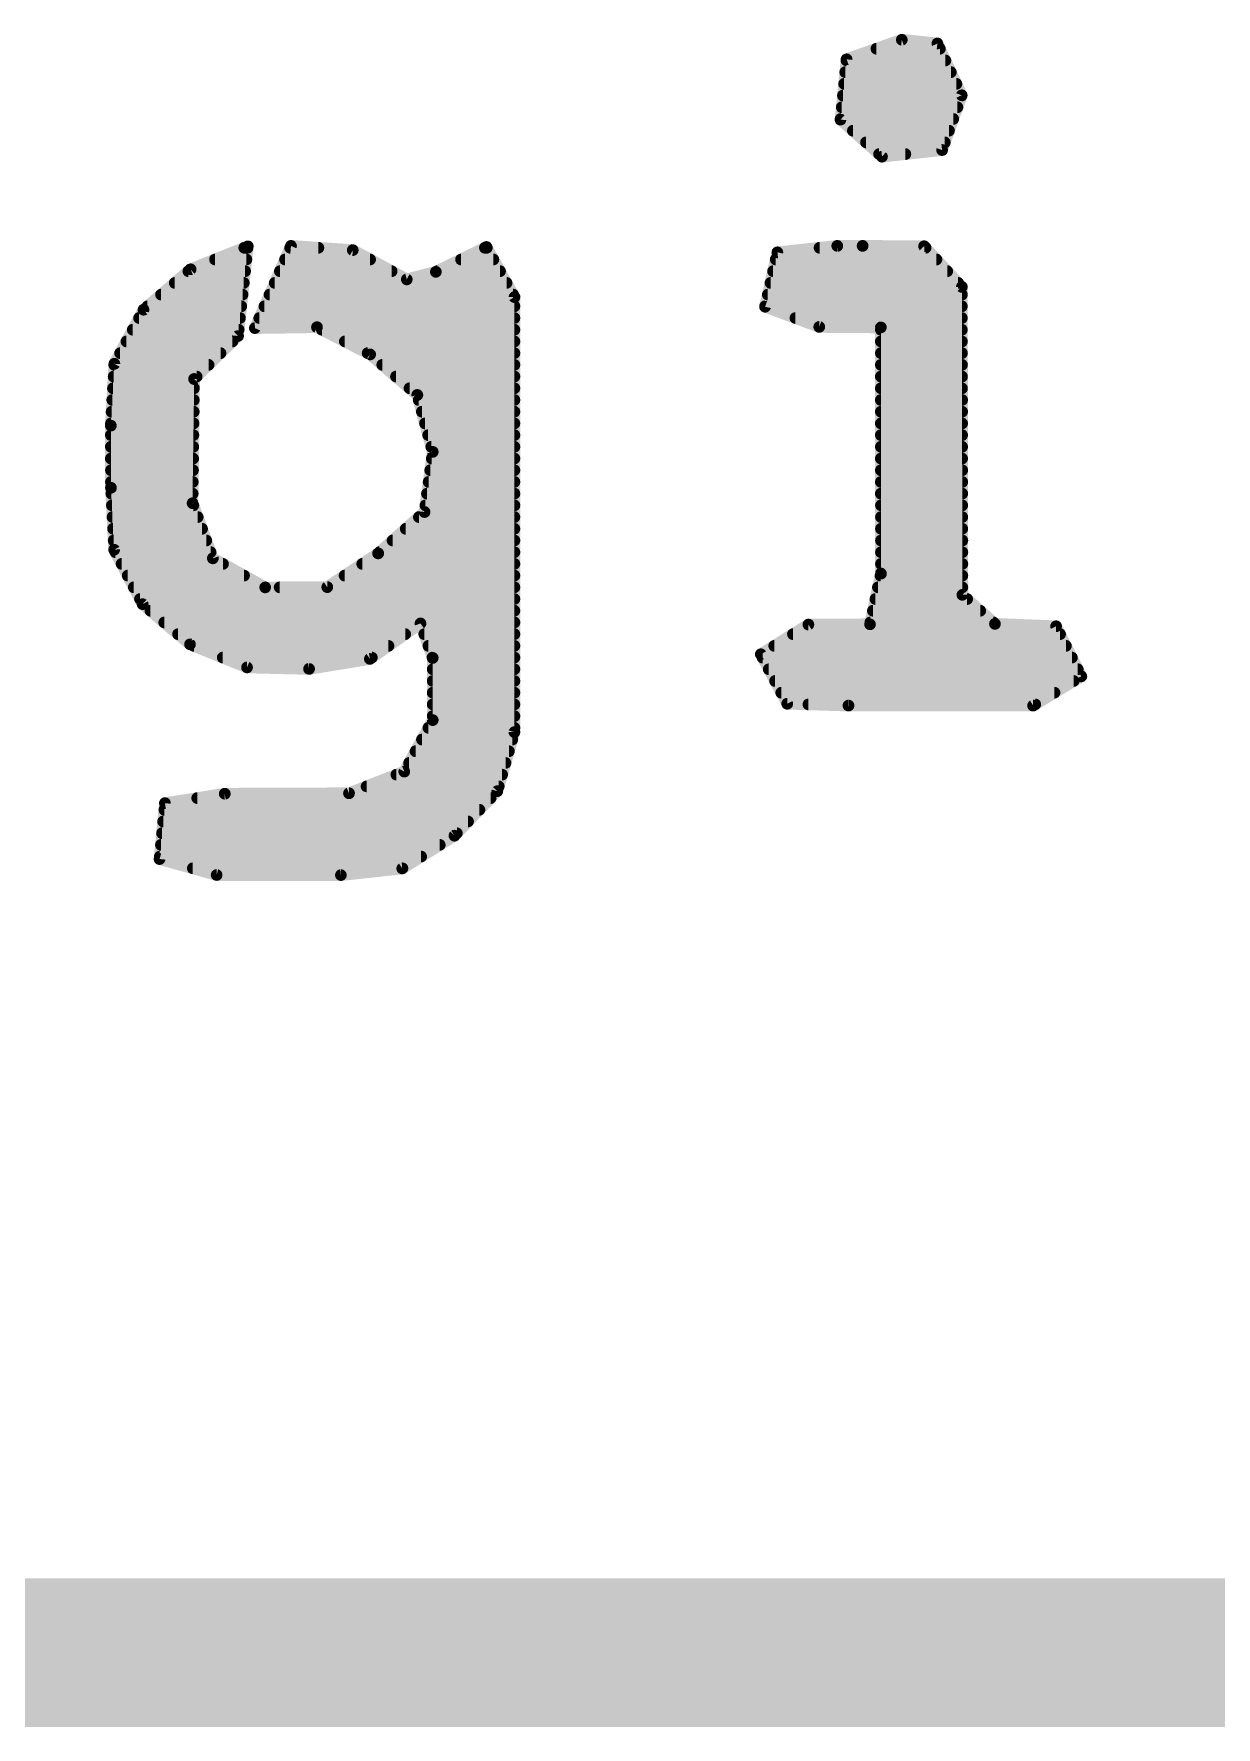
# Model space of a CAD drawing. Extents: x 37.9 to 63.7, y 29.1 to 56.
# Drawn here: x 43.744 to 44.754, y 47.306 to 48.753 of the extents above; entities that cross this region are included whole.
import ezdxf

# ---------------------------------------------------------------- set-up
doc = ezdxf.new("R2010")
doc.units = 0
doc.layers.add('21', color=251, linetype='CONTINUOUS')

msp = doc.modelspace()

# ---------------------------------------------------------------- linework, layer by layer
at = {"layer": '21'}
for points, const_width in [([(44.4856, 48.7477), (44.4385, 48.731)], 0.01), ([(44.5161, 48.7445), (44.4856, 48.7477)], 0.01), ([(44.464, 48.74), (44.5182, 48.74)], 0.01), ([(44.5369, 48.7002), (44.5161, 48.7445)], 0.01), ([(44.4385, 48.731), (44.4333, 48.6794)], 0.01), ([(44.4374, 48.72), (44.5276, 48.72)], 0.01), ([(44.4384, 48.73), (44.5229, 48.73)], 0.01), ([(44.4364, 48.71), (44.5323, 48.71)], 0.01), ([(44.4344, 48.69), (44.5332, 48.69)], 0.01), ([(44.4354, 48.7), (44.5368, 48.7)], 0.01), ([(44.5201, 48.6535), (44.5369, 48.7002)], 0.01), ([(44.4333, 48.6794), (44.4688, 48.6478)], 0.01), ([(44.4334, 48.68), (44.5296, 48.68)], 0.01), ([(44.4439, 48.67), (44.526, 48.67)], 0.01), ([(44.4551, 48.66), (44.5224, 48.66)], 0.01), ([(44.4663, 48.65), (44.4887, 48.65)], 0.01), ([(44.4688, 48.6478), (44.5201, 48.6535)], 0.01), ([(43.9269, 48.5712), (43.878, 48.5516)], 0.01), ([(43.8989, 48.56), (43.9257, 48.56)], 0.01), ([(43.9185, 48.4946), (43.9269, 48.5712)], 0.01), ([(43.9239, 48.57), (43.9267, 48.57)], 0.01), ([(43.9638, 48.5716), (43.933, 48.5014)], 0.01), ([(43.9587, 48.56), (44.0314, 48.56)], 0.01), ([(43.9631, 48.57), (43.9872, 48.57)], 0.01), ([(44.0166, 48.568), (43.9638, 48.5716)], 0.01), ([(44.0627, 48.543), (44.0166, 48.568)], 0.01), ([(44.1308, 48.5706), (44.0876, 48.5495)], 0.01), ([(44.1091, 48.56), (44.1367, 48.56)], 0.01), ([(44.1295, 48.57), (44.1311, 48.57)], 0.01), ([(44.1548, 48.5279), (44.1308, 48.5706)], 0.01), ([(44.3794, 48.5661), (44.3688, 48.5197)], 0.01), ([(44.378, 48.56), (44.5153, 48.56)], 0.01), ([(44.4305, 48.5716), (44.3794, 48.5661)], 0.01), ([(44.4154, 48.57), (44.506, 48.57)], 0.01), ([(44.4522, 48.5716), (44.4305, 48.5716)], 0.01), ([(44.5048, 48.5713), (44.4522, 48.5716)], 0.01), ([(44.537, 48.5366), (44.5048, 48.5713)], 0.01), ([(43.878, 48.5516), (43.8378, 48.5171)], 0.01), ([(43.8761, 48.55), (43.9246, 48.55)], 0.01), ([(43.9543, 48.55), (44.0498, 48.55)], 0.01), ([(44.0876, 48.5495), (44.0627, 48.543)], 0.01), ([(44.0887, 48.55), (44.1424, 48.55)], 0.01), ([(44.3757, 48.55), (44.5245, 48.55)], 0.01), ([(43.8528, 48.53), (43.9224, 48.53)], 0.01), ([(43.8645, 48.54), (43.9235, 48.54)], 0.01), ([(43.9455, 48.53), (44.1536, 48.53)], 0.01), ([(43.9499, 48.54), (44.148, 48.54)], 0.01), ([(44.3712, 48.53), (44.537, 48.53)], 0.01), ([(44.3735, 48.54), (44.5338, 48.54)], 0.01), ([(44.5374, 48.2736), (44.537, 48.5366)], 0.01), ([(43.8378, 48.5171), (43.8129, 48.4709)], 0.01), ([(43.8412, 48.52), (43.9213, 48.52)], 0.01), ([(43.9411, 48.52), (44.1547, 48.52)], 0.01), ([(44.1547, 48.1563), (44.1548, 48.5279)], 0.01), ([(44.3688, 48.5197), (44.4152, 48.5024)], 0.01), ([(44.3689, 48.52), (44.537, 48.52)], 0.01), ([(43.834, 48.51), (43.9202, 48.51)], 0.01), ([(43.933, 48.5014), (43.986, 48.5022)], 0.01), ([(43.9367, 48.51), (44.1547, 48.51)], 0.01), ([(43.986, 48.5022), (44.0314, 48.4789)], 0.01), ([(44.3948, 48.51), (44.537, 48.51)], 0.01), ([(44.4152, 48.5024), (44.4678, 48.502)], 0.01), ([(44.4678, 48.502), (44.4679, 48.2917)], 0.01), ([(43.8232, 48.49), (43.9138, 48.49)], 0.01), ([(43.8286, 48.5), (43.9191, 48.5)], 0.01), ([(43.881, 48.4579), (43.9185, 48.4946)], 0.01), ([(43.9902, 48.5), (44.1547, 48.5)], 0.01), ([(44.0098, 48.49), (44.1547, 48.49)], 0.01), ([(44.4678, 48.5), (44.537, 48.5)], 0.01), ([(44.4678, 48.49), (44.5371, 48.49)], 0.01), ([(43.8178, 48.48), (43.9036, 48.48)], 0.01), ([(44.0293, 48.48), (44.1547, 48.48)], 0.01), ([(44.0314, 48.4789), (44.0717, 48.4443)], 0.01), ([(44.4678, 48.48), (44.5371, 48.48)], 0.01), ([(43.8129, 48.4709), (43.8099, 48.4181)], 0.01), ([(43.8123, 48.46), (43.8832, 48.46)], 0.01), ([(43.8128, 48.47), (43.8934, 48.47)], 0.01), ([(43.8797, 48.3519), (43.881, 48.4579)], 0.01), ([(44.0418, 48.47), (44.1547, 48.47)], 0.01), ([(44.0535, 48.46), (44.1547, 48.46)], 0.01), ([(44.4678, 48.47), (44.5371, 48.47)], 0.01), ([(44.4678, 48.46), (44.5371, 48.46)], 0.01), ([(43.8117, 48.45), (43.8809, 48.45)], 0.01), ([(44.0651, 48.45), (44.1547, 48.45)], 0.01), ([(44.0717, 48.4443), (44.0849, 48.3956)], 0.01), ([(44.4678, 48.45), (44.5371, 48.45)], 0.01), ([(43.8105, 48.43), (43.8807, 48.43)], 0.01), ([(43.8111, 48.44), (43.8808, 48.44)], 0.01), ([(44.0729, 48.44), (44.1547, 48.44)], 0.01), ([(44.0756, 48.43), (44.1547, 48.43)], 0.01), ([(44.4678, 48.44), (44.5372, 48.44)], 0.01), ([(44.4678, 48.43), (44.5372, 48.43)], 0.01), ([(43.8099, 48.4181), (43.81, 48.365)], 0.01), ([(43.81, 48.42), (43.8806, 48.42)], 0.01), ([(44.0783, 48.42), (44.1547, 48.42)], 0.01), ([(44.4678, 48.42), (44.5372, 48.42)], 0.01), ([(43.8099, 48.41), (43.8804, 48.41)], 0.01), ([(43.8099, 48.4), (43.8803, 48.4)], 0.01), ([(44.081, 48.41), (44.1547, 48.41)], 0.01), ([(44.0837, 48.4), (44.1547, 48.4)], 0.01), ([(44.4678, 48.41), (44.5372, 48.41)], 0.01), ([(44.4678, 48.4), (44.5372, 48.4)], 0.01), ([(43.8099, 48.39), (43.8802, 48.39)], 0.01), ([(44.0849, 48.3956), (44.0779, 48.3443)], 0.01), ([(44.0841, 48.39), (44.1547, 48.39)], 0.01), ([(44.4678, 48.39), (44.5372, 48.39)], 0.01), ([(43.81, 48.38), (43.8801, 48.38)], 0.01), ([(44.0828, 48.38), (44.1547, 48.38)], 0.01), ([(44.4678, 48.38), (44.5373, 48.38)], 0.01), ([(43.81, 48.37), (43.8799, 48.37)], 0.01), ([(43.81, 48.365), (43.8127, 48.3121)], 0.01), ([(43.8103, 48.36), (43.8798, 48.36)], 0.01), ([(44.08, 48.36), (44.1547, 48.36)], 0.01), ([(44.0814, 48.37), (44.1547, 48.37)], 0.01), ([(44.4678, 48.37), (44.5373, 48.37)], 0.01), ([(44.4678, 48.36), (44.5373, 48.36)], 0.01), ([(43.8108, 48.35), (43.8804, 48.35)], 0.01), ([(43.8971, 48.3048), (43.8797, 48.3519)], 0.01), ([(44.0779, 48.3443), (44.0383, 48.309)], 0.01), ([(44.0787, 48.35), (44.1547, 48.35)], 0.01), ([(44.4679, 48.35), (44.5373, 48.35)], 0.01), ([(43.8113, 48.34), (43.8841, 48.34)], 0.01), ([(43.8118, 48.33), (43.8878, 48.33)], 0.01), ([(44.0618, 48.33), (44.1547, 48.33)], 0.01), ([(44.0731, 48.34), (44.1547, 48.34)], 0.01), ([(44.4679, 48.34), (44.5373, 48.34)], 0.01), ([(44.4679, 48.33), (44.5373, 48.33)], 0.01), ([(43.8123, 48.32), (43.8914, 48.32)], 0.01), ([(44.0506, 48.32), (44.1547, 48.32)], 0.01), ([(44.4679, 48.32), (44.5374, 48.32)], 0.01), ([(43.8127, 48.3121), (43.837, 48.2656)], 0.01), ([(43.8138, 48.31), (43.8951, 48.31)], 0.01), ([(43.8191, 48.3), (43.9057, 48.3)], 0.01), ([(43.9418, 48.2799), (43.8971, 48.3048)], 0.01), ([(44.0383, 48.309), (43.9948, 48.2802)], 0.01), ([(44.0247, 48.3), (44.1547, 48.3)], 0.01), ([(44.0394, 48.31), (44.1547, 48.31)], 0.01), ([(44.4679, 48.31), (44.5374, 48.31)], 0.01), ([(44.4679, 48.3), (44.5374, 48.3)], 0.01), ([(43.8243, 48.29), (43.9237, 48.29)], 0.01), ([(44.0096, 48.29), (44.1547, 48.29)], 0.01), ([(44.4679, 48.2917), (44.4585, 48.2484)], 0.01), ([(44.4675, 48.29), (44.5374, 48.29)], 0.01), ([(43.8295, 48.28), (43.9417, 48.28)], 0.01), ([(43.8348, 48.27), (44.1547, 48.27)], 0.01), ([(43.9948, 48.2802), (43.9418, 48.2799)], 0.01), ([(43.9541, 48.28), (44.1547, 48.28)], 0.01), ([(44.4632, 48.27), (44.5415, 48.27)], 0.01), ([(44.4653, 48.28), (44.5374, 48.28)], 0.01), ([(44.5653, 48.2488), (44.5374, 48.2736)], 0.01), ([(43.837, 48.2656), (43.8775, 48.2313)], 0.01), ([(43.8437, 48.26), (44.1547, 48.26)], 0.01), ([(44.461, 48.26), (44.5527, 48.26)], 0.01), ([(43.8555, 48.25), (44.1547, 48.25)], 0.01), ([(44.0312, 48.2188), (44.0744, 48.2492)], 0.01), ([(44.0744, 48.2492), (44.0849, 48.2197)], 0.01), ([(44.4059, 48.2482), (44.3652, 48.2228)], 0.01), ([(44.4585, 48.2484), (44.4059, 48.2482)], 0.01), ([(44.4588, 48.25), (44.5639, 48.25)], 0.01), ([(44.6175, 48.2467), (44.5653, 48.2488)], 0.01), ([(44.639, 48.204), (44.6175, 48.2467)], 0.01), ([(43.8673, 48.24), (44.0614, 48.24)], 0.01), ([(43.8775, 48.2313), (43.9262, 48.2116)], 0.01), ([(43.8808, 48.23), (44.0471, 48.23)], 0.01), ([(44.0777, 48.24), (44.1547, 48.24)], 0.01), ([(44.0812, 48.23), (44.1547, 48.23)], 0.01), ([(44.3767, 48.23), (44.6259, 48.23)], 0.01), ([(44.3927, 48.24), (44.6209, 48.24)], 0.01), ([(43.9055, 48.22), (44.0329, 48.22)], 0.01), ([(43.9262, 48.2116), (43.9792, 48.2103)], 0.01), ([(43.9792, 48.2103), (44.0312, 48.2188)], 0.01), ([(44.0847, 48.22), (44.1547, 48.22)], 0.01), ([(44.0849, 48.2197), (44.0849, 48.1666)], 0.01), ([(44.3652, 48.2228), (44.3878, 48.1806)], 0.01), ([(44.3667, 48.22), (44.631, 48.22)], 0.01), ([(44.0849, 48.21), (44.1547, 48.21)], 0.01), ([(44.0849, 48.2), (44.1547, 48.2)], 0.01), ([(44.372, 48.21), (44.636, 48.21)], 0.01), ([(44.3774, 48.2), (44.6325, 48.2)], 0.01), ([(44.5979, 48.179), (44.639, 48.204)], 0.01), ([(44.0849, 48.19), (44.1547, 48.19)], 0.01), ([(44.3827, 48.19), (44.6161, 48.19)], 0.01), ([(44.0849, 48.18), (44.1547, 48.18)], 0.01), ([(44.0849, 48.17), (44.1547, 48.17)], 0.01), ([(44.3878, 48.1806), (44.4401, 48.179)], 0.01), ([(44.4059, 48.18), (44.5997, 48.18)], 0.01), ([(44.4401, 48.179), (44.5979, 48.179)], 0.01), ([(44.0849, 48.1666), (44.0606, 48.1226)], 0.01), ([(44.0812, 48.16), (44.1547, 48.16)], 0.01), ([(44.1401, 48.1059), (44.1547, 48.1563)], 0.01), ([(44.0702, 48.14), (44.15, 48.14)], 0.01), ([(44.0757, 48.15), (44.1529, 48.15)], 0.01), ([(44.0647, 48.13), (44.1471, 48.13)], 0.01), ([(44.0606, 48.1226), (44.0134, 48.1041)], 0.01), ([(44.0539, 48.12), (44.1442, 48.12)], 0.01), ([(43.9072, 48.1037), (43.8561, 48.0956)], 0.01), ([(43.8837, 48.1), (44.1344, 48.1)], 0.01), ([(44.0134, 48.1041), (43.9072, 48.1037)], 0.01), ([(44.0284, 48.11), (44.1413, 48.11)], 0.01), ([(44.1035, 48.0679), (44.1401, 48.1059)], 0.01), ([(43.8561, 48.0956), (43.8515, 48.0479)], 0.01), ([(43.8556, 48.09), (44.1248, 48.09)], 0.01), ([(43.8536, 48.07), (44.1055, 48.07)], 0.01), ([(43.8546, 48.08), (44.1151, 48.08)], 0.01), ([(44.0589, 48.0399), (44.1035, 48.0679)], 0.01), ([(43.8527, 48.06), (44.0909, 48.06)], 0.01), ([(43.8515, 48.0479), (43.9003, 48.0343)], 0.01), ([(43.8517, 48.05), (44.075, 48.05)], 0.01), ([(43.8799, 48.04), (44.059, 48.04)], 0.01), ([(44.0064, 48.0342), (44.0589, 48.0399)], 0.01), ([(43.9003, 48.0343), (44.0064, 48.0342)], 0.01), ([(42.8, 47.37), (58.8, 47.37)], 0.127)]:
    msp.add_lwpolyline(points, dxfattribs=dict(at, const_width=const_width))
at = {"layer": '21', "const_width": 0.005}
for points in [[(44.4859, 48.7501, 1), (44.4854, 48.7452)], [(44.4865, 48.7453, 1), (44.4848, 48.75)], [(44.464, 48.7425, 1), (44.464, 48.7375)], [(44.5184, 48.7455, 1), (44.5138, 48.7434)], [(44.5158, 48.742, 1), (44.5164, 48.747)], [(44.5182, 48.7375, 1), (44.5182, 48.7425)], [(44.4374, 48.7225, 1), (44.4374, 48.7175)], [(44.4384, 48.7325, 1), (44.4384, 48.7275)], [(44.441, 48.7307, 1), (44.436, 48.7312)], [(44.4377, 48.7333, 1), (44.4394, 48.7286)], [(44.5229, 48.7275, 1), (44.5229, 48.7325)], [(44.5276, 48.7175, 1), (44.5276, 48.7225)], [(44.4364, 48.7125, 1), (44.4364, 48.7075)], [(44.5323, 48.7075, 1), (44.5323, 48.7125)], [(44.4344, 48.6925, 1), (44.4344, 48.6875)], [(44.4354, 48.7025, 1), (44.4354, 48.6975)], [(44.5332, 48.6875, 1), (44.5332, 48.6925)], [(44.5392, 48.6994, 1), (44.5345, 48.7011)], [(44.5346, 48.6992, 1), (44.5391, 48.7013)], [(44.5368, 48.6975, 1), (44.5368, 48.7025)], [(44.4308, 48.6797, 1), (44.4358, 48.6792)], [(44.4334, 48.6825, 1), (44.4334, 48.6775)], [(44.435, 48.6813, 1), (44.4317, 48.6776)], [(44.5296, 48.6775, 1), (44.5296, 48.6825)], [(44.4439, 48.6725, 1), (44.4439, 48.6675)], [(44.4551, 48.6625, 1), (44.4551, 48.6575)], [(44.5224, 48.6575, 1), (44.5224, 48.6625)], [(44.526, 48.6675, 1), (44.526, 48.6725)], [(44.4663, 48.6525, 1), (44.4663, 48.6475)], [(44.4685, 48.6503, 1), (44.469, 48.6453)], [(44.4671, 48.6459, 1), (44.4704, 48.6497)], [(44.4887, 48.6475, 1), (44.4887, 48.6525)], [(44.5178, 48.6543, 1), (44.5225, 48.6526)], [(44.5204, 48.651, 1), (44.5198, 48.656)], [(43.8989, 48.5625, 1), (43.8989, 48.5575)], [(43.9239, 48.5725, 1), (43.9239, 48.5675)], [(43.9294, 48.5709, 1), (43.9244, 48.5715)], [(43.9257, 48.5575, 1), (43.9257, 48.5625)], [(43.9278, 48.5689, 1), (43.9259, 48.5735)], [(43.9267, 48.5675, 1), (43.9267, 48.5725)], [(43.9587, 48.5625, 1), (43.9587, 48.5575)], [(43.9631, 48.5725, 1), (43.9631, 48.5675)], [(43.964, 48.5741, 1), (43.9636, 48.5691)], [(43.9661, 48.5706, 1), (43.9615, 48.5726)], [(43.9872, 48.5675, 1), (43.9872, 48.5725)], [(44.0178, 48.5702, 1), (44.0154, 48.5658)], [(44.0164, 48.5655, 1), (44.0167, 48.5705)], [(44.0314, 48.5575, 1), (44.0314, 48.5625)], [(44.1091, 48.5625, 1), (44.1091, 48.5575)], [(44.1295, 48.5725, 1), (44.1295, 48.5675)], [(44.133, 48.5719, 1), (44.1286, 48.5694)], [(44.1319, 48.5684, 1), (44.1297, 48.5729)], [(44.1311, 48.5675, 1), (44.1311, 48.5725)], [(44.1367, 48.5575, 1), (44.1367, 48.5625)], [(44.378, 48.5625, 1), (44.378, 48.5575)], [(44.3791, 48.5686, 1), (44.3797, 48.5636)], [(44.3818, 48.5656, 1), (44.377, 48.5667)], [(44.4154, 48.5725, 1), (44.4154, 48.5675)], [(44.4306, 48.5741, 1), (44.4305, 48.5691)], [(44.4308, 48.5691, 1), (44.4303, 48.5741)], [(44.4522, 48.5741, 1), (44.4522, 48.5691)], [(44.4522, 48.5691, 1), (44.4522, 48.5741)], [(44.5066, 48.573, 1), (44.5029, 48.5696)], [(44.5048, 48.5688, 1), (44.5048, 48.5738)], [(44.506, 48.5675, 1), (44.506, 48.5725)], [(44.5153, 48.5575, 1), (44.5153, 48.5625)], [(43.8761, 48.5525, 1), (43.8761, 48.5475)], [(43.8771, 48.554, 1), (43.879, 48.5493)], [(43.8797, 48.5497, 1), (43.8764, 48.5535)], [(43.9246, 48.5475, 1), (43.9246, 48.5525)], [(43.9543, 48.5525, 1), (43.9543, 48.5475)], [(44.0498, 48.5475, 1), (44.0498, 48.5525)], [(44.0865, 48.5517, 1), (44.0887, 48.5472)], [(44.0887, 48.5525, 1), (44.0887, 48.5475)], [(44.0882, 48.5471, 1), (44.087, 48.5519)], [(44.1424, 48.5475, 1), (44.1424, 48.5525)], [(44.3757, 48.5525, 1), (44.3757, 48.5475)], [(44.5245, 48.5475, 1), (44.5245, 48.5525)], [(43.8528, 48.5325, 1), (43.8528, 48.5275)], [(43.8645, 48.5425, 1), (43.8645, 48.5375)], [(43.9224, 48.5275, 1), (43.9224, 48.5325)], [(43.9235, 48.5375, 1), (43.9235, 48.5425)], [(43.9455, 48.5325, 1), (43.9455, 48.5275)], [(43.9499, 48.5425, 1), (43.9499, 48.5375)], [(44.0621, 48.5454, 1), (44.0634, 48.5406)], [(44.0615, 48.5408, 1), (44.0639, 48.5452)], [(44.148, 48.5375, 1), (44.148, 48.5425)], [(44.1536, 48.5275, 1), (44.1536, 48.5325)], [(44.3712, 48.5325, 1), (44.3712, 48.5275)], [(44.3735, 48.5425, 1), (44.3735, 48.5375)], [(44.5338, 48.5375, 1), (44.5338, 48.5425)], [(44.5395, 48.5366, 1), (44.5345, 48.5366)], [(44.5351, 48.5349, 1), (44.5388, 48.5383)], [(44.537, 48.5275, 1), (44.537, 48.5325)], [(43.8362, 48.519, 1), (43.8394, 48.5152)], [(43.84, 48.5159, 1), (43.8356, 48.5183)], [(43.8412, 48.5225, 1), (43.8412, 48.5175)], [(43.9213, 48.5175, 1), (43.9213, 48.5225)], [(43.9411, 48.5225, 1), (43.9411, 48.5175)], [(44.1573, 48.5279, 1), (44.1523, 48.5279)], [(44.1526, 48.5266, 1), (44.1569, 48.5291)], [(44.1547, 48.5175, 1), (44.1547, 48.5225)], [(44.3664, 48.5202, 1), (44.3713, 48.5191)], [(44.3689, 48.5225, 1), (44.3689, 48.5175)], [(44.3697, 48.522, 1), (44.368, 48.5173)], [(44.537, 48.5175, 1), (44.537, 48.5225)], [(43.834, 48.5125, 1), (43.834, 48.5075)], [(43.9202, 48.5075, 1), (43.9202, 48.5125)], [(43.9329, 48.5039, 1), (43.933, 48.4989)], [(43.9367, 48.5125, 1), (43.9367, 48.5075)], [(43.9872, 48.5044, 1), (43.9849, 48.4999)], [(43.986, 48.4997, 1), (43.986, 48.5047)], [(44.1547, 48.5075, 1), (44.1547, 48.5125)], [(44.3948, 48.5125, 1), (44.3948, 48.5075)], [(44.4152, 48.5049, 1), (44.4151, 48.4999)], [(44.4143, 48.5001, 1), (44.416, 48.5048)], [(44.4703, 48.502, 1), (44.4653, 48.502)], [(44.4677, 48.4995, 1), (44.4678, 48.5045)], [(44.537, 48.5075, 1), (44.537, 48.5125)], [(43.8232, 48.4925, 1), (43.8232, 48.4875)], [(43.8286, 48.5025, 1), (43.8286, 48.4975)], [(43.9138, 48.4875, 1), (43.9138, 48.4925)], [(43.916, 48.4949, 1), (43.921, 48.4944)], [(43.9203, 48.4928, 1), (43.9168, 48.4964)], [(43.9191, 48.4975, 1), (43.9191, 48.5025)], [(43.9307, 48.5024, 1), (43.9352, 48.5004)], [(43.9902, 48.5025, 1), (43.9902, 48.4975)], [(44.0098, 48.4925, 1), (44.0098, 48.4875)], [(44.1547, 48.4975, 1), (44.1547, 48.5025)], [(44.1547, 48.4875, 1), (44.1547, 48.4925)], [(44.4678, 48.5025, 1), (44.4678, 48.4975)], [(44.4678, 48.4925, 1), (44.4678, 48.4875)], [(44.537, 48.4975, 1), (44.537, 48.5025)], [(44.5371, 48.4875, 1), (44.5371, 48.4925)], [(43.8178, 48.4825, 1), (43.8178, 48.4775)], [(43.9036, 48.4775, 1), (43.9036, 48.4825)], [(44.0293, 48.4825, 1), (44.0293, 48.4775)], [(44.0331, 48.4808, 1), (44.0298, 48.477)], [(44.0303, 48.4767, 1), (44.0326, 48.4811)], [(44.1547, 48.4775, 1), (44.1547, 48.4825)], [(44.4678, 48.4825, 1), (44.4678, 48.4775)], [(44.5371, 48.4775, 1), (44.5371, 48.4825)], [(43.8123, 48.4625, 1), (43.8123, 48.4575)], [(43.8128, 48.4725, 1), (43.8128, 48.4675)], [(43.8154, 48.4708, 1), (43.8104, 48.471)], [(43.8107, 48.4721, 1), (43.8151, 48.4697)], [(43.8835, 48.4579, 1), (43.8785, 48.458)], [(43.8793, 48.4597, 1), (43.8828, 48.4561)], [(43.8832, 48.4575, 1), (43.8832, 48.4625)], [(43.8934, 48.4675, 1), (43.8934, 48.4725)], [(44.0418, 48.4725, 1), (44.0418, 48.4675)], [(44.0535, 48.4625, 1), (44.0535, 48.4575)], [(44.1547, 48.4675, 1), (44.1547, 48.4725)], [(44.1547, 48.4575, 1), (44.1547, 48.4625)], [(44.4678, 48.4725, 1), (44.4678, 48.4675)], [(44.4678, 48.4625, 1), (44.4678, 48.4575)], [(44.5371, 48.4675, 1), (44.5371, 48.4725)], [(44.5371, 48.4575, 1), (44.5371, 48.4625)], [(43.8117, 48.4525, 1), (43.8117, 48.4475)], [(43.8809, 48.4475, 1), (43.8809, 48.4525)], [(44.0651, 48.4525, 1), (44.0651, 48.4475)], [(44.0741, 48.445, 1), (44.0693, 48.4437)], [(44.0701, 48.4424, 1), (44.0734, 48.4462)], [(44.1547, 48.4475, 1), (44.1547, 48.4525)], [(44.4678, 48.4525, 1), (44.4678, 48.4475)], [(44.5371, 48.4475, 1), (44.5371, 48.4525)], [(43.8105, 48.4325, 1), (43.8105, 48.4275)], [(43.8111, 48.4425, 1), (43.8111, 48.4375)], [(43.8807, 48.4275, 1), (43.8807, 48.4325)], [(43.8808, 48.4375, 1), (43.8808, 48.4425)], [(44.0729, 48.4425, 1), (44.0729, 48.4375)], [(44.0756, 48.4325, 1), (44.0756, 48.4275)], [(44.1547, 48.4375, 1), (44.1547, 48.4425)], [(44.1547, 48.4275, 1), (44.1547, 48.4325)], [(44.4678, 48.4425, 1), (44.4678, 48.4375)], [(44.4678, 48.4325, 1), (44.4678, 48.4275)], [(44.5372, 48.4375, 1), (44.5372, 48.4425)], [(44.5372, 48.4275, 1), (44.5372, 48.4325)], [(43.8124, 48.4181, 1), (43.8074, 48.4181)], [(43.8074, 48.4182, 1), (43.8124, 48.418)], [(43.81, 48.4225, 1), (43.81, 48.4175)], [(43.8806, 48.4175, 1), (43.8806, 48.4225)], [(44.0783, 48.4225, 1), (44.0783, 48.4175)], [(44.1547, 48.4175, 1), (44.1547, 48.4225)], [(44.4678, 48.4225, 1), (44.4678, 48.4175)], [(44.5372, 48.4175, 1), (44.5372, 48.4225)], [(43.8099, 48.4125, 1), (43.8099, 48.4075)], [(43.8099, 48.4025, 1), (43.8099, 48.3975)], [(43.8803, 48.3975, 1), (43.8803, 48.4025)], [(43.8804, 48.4075, 1), (43.8804, 48.4125)], [(44.081, 48.4125, 1), (44.081, 48.4075)], [(44.0837, 48.4025, 1), (44.0837, 48.3975)], [(44.1547, 48.4075, 1), (44.1547, 48.4125)], [(44.1547, 48.3975, 1), (44.1547, 48.4025)], [(44.4678, 48.4125, 1), (44.4678, 48.4075)], [(44.4678, 48.4025, 1), (44.4678, 48.3975)], [(44.5372, 48.4075, 1), (44.5372, 48.4125)], [(44.5372, 48.3975, 1), (44.5372, 48.4025)], [(43.8099, 48.3925, 1), (43.8099, 48.3875)], [(43.8802, 48.3875, 1), (43.8802, 48.3925)], [(44.0841, 48.3925, 1), (44.0841, 48.3875)], [(44.0874, 48.3953, 1), (44.0824, 48.396)], [(44.0825, 48.395, 1), (44.0873, 48.3963)], [(44.1547, 48.3875, 1), (44.1547, 48.3925)], [(44.4678, 48.3925, 1), (44.4678, 48.3875)], [(44.5372, 48.3875, 1), (44.5372, 48.3925)], [(43.81, 48.3825, 1), (43.81, 48.3775)], [(43.8801, 48.3775, 1), (43.8801, 48.3825)], [(44.0828, 48.3825, 1), (44.0828, 48.3775)], [(44.1547, 48.3775, 1), (44.1547, 48.3825)], [(44.4678, 48.3825, 1), (44.4678, 48.3775)], [(44.5373, 48.3775, 1), (44.5373, 48.3825)], [(43.81, 48.3725, 1), (43.81, 48.3675)], [(43.8125, 48.3651, 1), (43.8075, 48.3649)], [(43.8075, 48.365, 1), (43.8125, 48.365)], [(43.8103, 48.3625, 1), (43.8103, 48.3575)], [(43.8798, 48.3575, 1), (43.8798, 48.3625)], [(43.8799, 48.3675, 1), (43.8799, 48.3725)], [(44.08, 48.3625, 1), (44.08, 48.3575)], [(44.0814, 48.3725, 1), (44.0814, 48.3675)], [(44.1547, 48.3675, 1), (44.1547, 48.3725)], [(44.1547, 48.3575, 1), (44.1547, 48.3625)], [(44.4678, 48.3725, 1), (44.4678, 48.3675)], [(44.4678, 48.3625, 1), (44.4678, 48.3575)], [(44.5373, 48.3675, 1), (44.5373, 48.3725)], [(44.5373, 48.3575, 1), (44.5373, 48.3625)], [(43.8108, 48.3525, 1), (43.8108, 48.3475)], [(43.8772, 48.3519, 1), (43.8822, 48.3518)], [(43.8821, 48.3527, 1), (43.8774, 48.351)], [(43.8804, 48.3475, 1), (43.8804, 48.3525)], [(44.0754, 48.3446, 1), (44.0804, 48.344)], [(44.0787, 48.3525, 1), (44.0787, 48.3475)], [(44.0796, 48.3424, 1), (44.0762, 48.3462)], [(44.1547, 48.3475, 1), (44.1547, 48.3525)], [(44.4679, 48.3525, 1), (44.4679, 48.3475)], [(44.5373, 48.3475, 1), (44.5373, 48.3525)], [(43.8113, 48.3425, 1), (43.8113, 48.3375)], [(43.8118, 48.3325, 1), (43.8118, 48.3275)], [(43.8841, 48.3375, 1), (43.8841, 48.3425)], [(43.8878, 48.3275, 1), (43.8878, 48.3325)], [(44.0618, 48.3325, 1), (44.0618, 48.3275)], [(44.0731, 48.3425, 1), (44.0731, 48.3375)], [(44.1547, 48.3375, 1), (44.1547, 48.3425)], [(44.1547, 48.3275, 1), (44.1547, 48.3325)], [(44.4679, 48.3425, 1), (44.4679, 48.3375)], [(44.4679, 48.3325, 1), (44.4679, 48.3275)], [(44.5373, 48.3375, 1), (44.5373, 48.3425)], [(44.5373, 48.3275, 1), (44.5373, 48.3325)], [(43.8123, 48.3225, 1), (43.8123, 48.3175)], [(43.8914, 48.3175, 1), (43.8914, 48.3225)], [(44.0506, 48.3225, 1), (44.0506, 48.3175)], [(44.1547, 48.3175, 1), (44.1547, 48.3225)], [(44.4679, 48.3225, 1), (44.4679, 48.3175)], [(44.5374, 48.3175, 1), (44.5374, 48.3225)], [(43.8149, 48.3133, 1), (43.8105, 48.311)], [(43.8102, 48.312, 1), (43.8152, 48.3123)], [(43.8138, 48.3125, 1), (43.8138, 48.3075)], [(43.8191, 48.3025, 1), (43.8191, 48.2975)], [(43.8983, 48.307, 1), (43.8958, 48.3026)], [(43.8947, 48.3039, 1), (43.8994, 48.3056)], [(43.8951, 48.3075, 1), (43.8951, 48.3125)], [(43.9057, 48.2975, 1), (43.9057, 48.3025)], [(44.0247, 48.3025, 1), (44.0247, 48.2975)], [(44.0366, 48.3109, 1), (44.0399, 48.3071)], [(44.0394, 48.3125, 1), (44.0394, 48.3075)], [(44.0397, 48.3069, 1), (44.0369, 48.3111)], [(44.1547, 48.3075, 1), (44.1547, 48.3125)], [(44.1547, 48.2975, 1), (44.1547, 48.3025)], [(44.4679, 48.3125, 1), (44.4679, 48.3075)], [(44.4679, 48.3025, 1), (44.4679, 48.2975)], [(44.5374, 48.3075, 1), (44.5374, 48.3125)], [(44.5374, 48.2975, 1), (44.5374, 48.3025)], [(43.8243, 48.2925, 1), (43.8243, 48.2875)], [(43.9237, 48.2875, 1), (43.9237, 48.2925)], [(44.0096, 48.2925, 1), (44.0096, 48.2875)], [(44.1547, 48.2875, 1), (44.1547, 48.2925)], [(44.4675, 48.2925, 1), (44.4675, 48.2875)], [(44.4703, 48.2912, 1), (44.4654, 48.2923)], [(44.4654, 48.2917, 1), (44.4704, 48.2917)], [(44.5374, 48.2875, 1), (44.5374, 48.2925)], [(43.8295, 48.2825, 1), (43.8295, 48.2775)], [(43.8348, 48.2725, 1), (43.8348, 48.2675)], [(43.9417, 48.2824, 1), (43.9418, 48.2775)], [(43.9405, 48.2778, 1), (43.943, 48.2821)], [(43.9417, 48.2775, 1), (43.9417, 48.2825)], [(43.9541, 48.2825, 1), (43.9541, 48.2775)], [(43.9934, 48.2822, 1), (43.9962, 48.2781)], [(43.9948, 48.2777, 1), (43.9948, 48.2827)], [(44.1547, 48.2775, 1), (44.1547, 48.2825)], [(44.1547, 48.2675, 1), (44.1547, 48.2725)], [(44.4632, 48.2725, 1), (44.4632, 48.2675)], [(44.4653, 48.2825, 1), (44.4653, 48.2775)], [(44.5349, 48.2736, 1), (44.5399, 48.2736)], [(44.5391, 48.2754, 1), (44.5358, 48.2717)], [(44.5374, 48.2775, 1), (44.5374, 48.2825)], [(44.5415, 48.2675, 1), (44.5415, 48.2725)], [(43.8387, 48.2675, 1), (43.8354, 48.2637)], [(43.8348, 48.2645, 1), (43.8393, 48.2668)], [(43.8437, 48.2625, 1), (43.8437, 48.2575)], [(44.1547, 48.2575, 1), (44.1547, 48.2625)], [(44.461, 48.2625, 1), (44.461, 48.2575)], [(44.5527, 48.2575, 1), (44.5527, 48.2625)], [(43.8555, 48.2525, 1), (43.8555, 48.2475)], [(44.0768, 48.25, 1), (44.0721, 48.2483)], [(44.0759, 48.2471, 1), (44.073, 48.2512)], [(44.1547, 48.2475, 1), (44.1547, 48.2525)], [(44.4059, 48.2507, 1), (44.4059, 48.2457)], [(44.4072, 48.2461, 1), (44.4046, 48.2503)], [(44.4561, 48.249, 1), (44.4609, 48.2479)], [(44.4588, 48.2525, 1), (44.4588, 48.2475)], [(44.4585, 48.2459, 1), (44.4585, 48.2509)], [(44.5654, 48.2513, 1), (44.5652, 48.2463)], [(44.5636, 48.2469, 1), (44.5669, 48.2507)], [(44.5639, 48.2475, 1), (44.5639, 48.2525)], [(44.6198, 48.2478, 1), (44.6153, 48.2456)], [(44.6174, 48.2442, 1), (44.6176, 48.2492)], [(43.8673, 48.2425, 1), (43.8673, 48.2375)], [(43.8784, 48.2336, 1), (43.8766, 48.229)], [(43.8759, 48.2294, 1), (43.8791, 48.2332)], [(43.8808, 48.2325, 1), (43.8808, 48.2275)], [(44.0471, 48.2275, 1), (44.0471, 48.2325)], [(44.0614, 48.2375, 1), (44.0614, 48.2425)], [(44.0777, 48.2425, 1), (44.0777, 48.2375)], [(44.0812, 48.2325, 1), (44.0812, 48.2275)], [(44.1547, 48.2375, 1), (44.1547, 48.2425)], [(44.1547, 48.2275, 1), (44.1547, 48.2325)], [(44.3767, 48.2325, 1), (44.3767, 48.2275)], [(44.3927, 48.2425, 1), (44.3927, 48.2375)], [(44.6209, 48.2375, 1), (44.6209, 48.2425)], [(44.6259, 48.2275, 1), (44.6259, 48.2325)], [(43.9055, 48.2225, 1), (43.9055, 48.2175)], [(43.9263, 48.2141, 1), (43.9262, 48.2091)], [(43.9253, 48.2093, 1), (43.9272, 48.2139)], [(44.0298, 48.2209, 1), (44.0326, 48.2168)], [(44.0316, 48.2164, 1), (44.0308, 48.2213)], [(44.0329, 48.2175, 1), (44.0329, 48.2225)], [(44.0847, 48.2225, 1), (44.0847, 48.2175)], [(44.0874, 48.2197, 1), (44.0824, 48.2197)], [(44.0825, 48.2188, 1), (44.0872, 48.2205)], [(44.1547, 48.2175, 1), (44.1547, 48.2225)], [(44.3674, 48.224, 1), (44.363, 48.2216)], [(44.3639, 48.2249, 1), (44.3665, 48.2207)], [(44.3667, 48.2225, 1), (44.3667, 48.2175)], [(44.631, 48.2175, 1), (44.631, 48.2225)], [(43.9788, 48.2128, 1), (43.9796, 48.2079)], [(43.9792, 48.2078, 1), (43.9793, 48.2128)], [(44.0849, 48.2125, 1), (44.0849, 48.2075)], [(44.0849, 48.2025, 1), (44.0849, 48.1975)], [(44.1547, 48.2075, 1), (44.1547, 48.2125)], [(44.1547, 48.1975, 1), (44.1547, 48.2025)], [(44.372, 48.2125, 1), (44.372, 48.2075)], [(44.3774, 48.2025, 1), (44.3774, 48.1975)], [(44.6325, 48.1975, 1), (44.6325, 48.2025)], [(44.636, 48.2075, 1), (44.636, 48.2125)], [(44.6368, 48.2028, 1), (44.6413, 48.2051)], [(44.6403, 48.2018, 1), (44.6377, 48.2061)], [(44.0849, 48.1925, 1), (44.0849, 48.1875)], [(44.1547, 48.1875, 1), (44.1547, 48.1925)], [(44.3827, 48.1925, 1), (44.3827, 48.1875)], [(44.6161, 48.1875, 1), (44.6161, 48.1925)], [(44.0849, 48.1825, 1), (44.0849, 48.1775)], [(44.0849, 48.1725, 1), (44.0849, 48.1675)], [(44.1547, 48.1775, 1), (44.1547, 48.1825)], [(44.1547, 48.1675, 1), (44.1547, 48.1725)], [(44.3878, 48.1831, 1), (44.3877, 48.1781)], [(44.3855, 48.1794, 1), (44.39, 48.1817)], [(44.4059, 48.1825, 1), (44.4059, 48.1775)], [(44.4401, 48.1815, 1), (44.4401, 48.1765)], [(44.4401, 48.1765, 1), (44.4402, 48.1815)], [(44.5966, 48.1811, 1), (44.5992, 48.1768)], [(44.5979, 48.1765, 1), (44.5979, 48.1815)], [(44.5997, 48.1775, 1), (44.5997, 48.1825)], [(44.0812, 48.1625, 1), (44.0812, 48.1575)], [(44.0824, 48.1666, 1), (44.0874, 48.1666)], [(44.0871, 48.1654, 1), (44.0827, 48.1678)], [(44.1522, 48.1563, 1), (44.1572, 48.1563)], [(44.1571, 48.1556, 1), (44.1523, 48.157)], [(44.1547, 48.1575, 1), (44.1547, 48.1625)], [(44.0702, 48.1425, 1), (44.0702, 48.1375)], [(44.0757, 48.1525, 1), (44.0757, 48.1475)], [(44.15, 48.1375, 1), (44.15, 48.1425)], [(44.1529, 48.1475, 1), (44.1529, 48.1525)], [(44.0647, 48.1325, 1), (44.0647, 48.1275)], [(44.1471, 48.1275, 1), (44.1471, 48.1325)], [(44.0539, 48.1225, 1), (44.0539, 48.1175)], [(44.0584, 48.1238, 1), (44.0628, 48.1214)], [(44.0615, 48.1203, 1), (44.0597, 48.1249)], [(44.1442, 48.1175, 1), (44.1442, 48.1225)], [(43.8586, 48.0954, 1), (43.8536, 48.0959)], [(43.8837, 48.1025, 1), (43.8837, 48.0975)], [(43.9072, 48.1062, 1), (43.9072, 48.1012)], [(43.9076, 48.1012, 1), (43.9068, 48.1062)], [(44.0124, 48.1064, 1), (44.0143, 48.1018)], [(44.0134, 48.1016, 1), (44.0134, 48.1066)], [(44.0284, 48.1125, 1), (44.0284, 48.1075)], [(44.1344, 48.0975, 1), (44.1344, 48.1025)], [(44.1377, 48.1066, 1), (44.1425, 48.1052)], [(44.1419, 48.1042, 1), (44.1383, 48.1076)], [(44.1413, 48.1075, 1), (44.1413, 48.1125)], [(43.8556, 48.0925, 1), (43.8556, 48.0875)], [(43.8557, 48.0981, 1), (43.8565, 48.0932)], [(44.1248, 48.0875, 1), (44.1248, 48.0925)], [(43.8536, 48.0725, 1), (43.8536, 48.0675)], [(43.8546, 48.0825, 1), (43.8546, 48.0775)], [(44.1017, 48.0696, 1), (44.1053, 48.0661)], [(44.1048, 48.0658, 1), (44.1021, 48.07)], [(44.1055, 48.0675, 1), (44.1055, 48.0725)], [(44.1151, 48.0775, 1), (44.1151, 48.0825)], [(43.8527, 48.0625, 1), (43.8527, 48.0575)], [(44.0909, 48.0575, 1), (44.0909, 48.0625)], [(43.8522, 48.0504, 1), (43.8508, 48.0455)], [(43.849, 48.0482, 1), (43.854, 48.0477)], [(43.8517, 48.0525, 1), (43.8517, 48.0475)], [(43.8799, 48.0425, 1), (43.8799, 48.0375)], [(44.0575, 48.042, 1), (44.0602, 48.0378)], [(44.0591, 48.0374, 1), (44.0586, 48.0424)], [(44.059, 48.0375, 1), (44.059, 48.0425)], [(44.075, 48.0475, 1), (44.075, 48.0525)], [(43.9003, 48.0368, 1), (43.9003, 48.0318)], [(43.8996, 48.0319, 1), (43.9009, 48.0367)], [(44.0062, 48.0367, 1), (44.0067, 48.0318)], [(44.0064, 48.0317, 1), (44.0064, 48.0367)]]:
    msp.add_lwpolyline(points, format="xyb", dxfattribs=at)

doc.saveas('drawing.dxf')
